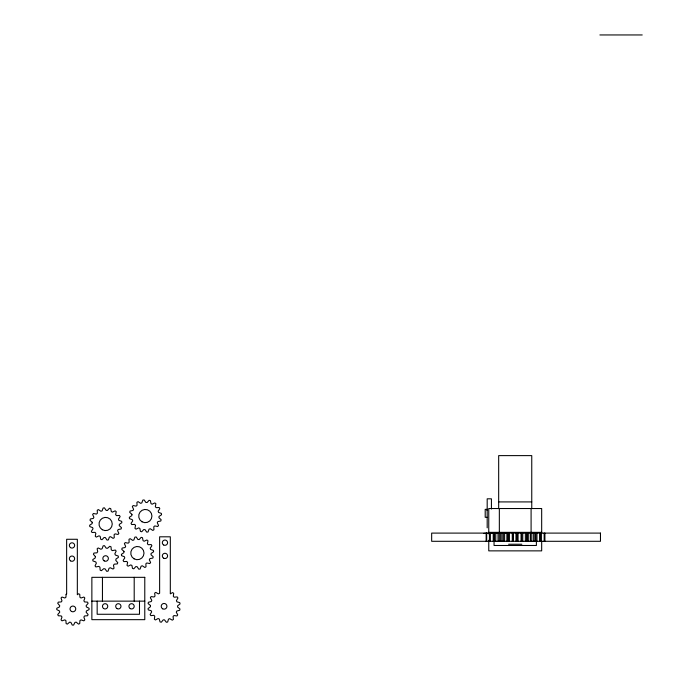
<?xml version="1.0" encoding="UTF-8"?>
<svg xmlns="http://www.w3.org/2000/svg" width="699" height="699" viewBox="0 0 699 699"><rect width="100%" height="100%" fill="white"/><g stroke="black" fill="none" stroke-linecap="round" stroke-linejoin="round"><path stroke-width="1.05" d="M599.891 34.95L642.224 34.95M498.675 501.917L531.756 501.917M487.186 510.305L487.133 509.361L485.202 509.361L485.202 517.304L487.133 517.304M488.758 532.35L541.673 532.35M483.822 533.354L509.492 533.354M508.601 544.25L521.83 544.25M91.866 601.14L144.78 601.14M487.133 509.361L487.186 510.331M544.905 533.101L544.905 541.297M544.171 533.101L544.171 541.297M541.673 533.503L541.673 508.531L488.758 508.531L488.758 533.887M541.673 541.061L541.673 550.864L488.758 550.864L488.758 540.248M541.183 533.101L541.183 541.297M540.694 533.101L540.694 541.297M539.584 533.101L539.584 541.297M536.954 533.101L536.954 541.297M536.386 540.432L536.386 545.482L494.053 545.482L494.053 540.432M535.766 533.101L535.766 541.297M535.006 533.101L535.006 541.297M533.687 533.101L533.687 541.297M531.817 533.101L531.817 541.297M531.756 508.531L531.756 455.617L498.675 455.617L498.675 508.531M531.091 508.531L531.091 532.35M530.524 533.101L530.524 541.297M528.706 533.101L528.706 541.297M527.387 533.101L527.387 541.297M526.557 533.101L526.557 541.297M525.36 533.101L525.36 541.297M522.765 533.101L522.765 541.297M521.637 533.101L521.637 541.297M521.052 533.101L521.052 541.297M518.073 533.101L518.073 541.297M517.312 533.101L517.312 541.297M516.509 533.101L516.509 541.297M515.993 533.101L515.993 541.297M513.223 533.101L513.223 541.297M512.987 533.101L512.987 541.297M512.271 533.101L512.271 541.297M509.422 533.101L509.422 541.297M508.348 533.101L508.348 541.297M508.129 533.101L508.129 541.297M506.889 533.101L506.889 541.297M504.617 533.101L504.617 541.297M503.35 533.101L503.35 541.297M502.004 533.101L502.004 541.297M500.659 533.101L500.659 541.297M499.339 508.531L499.339 532.35M499.313 533.101L499.313 541.297M498.046 533.101L498.046 541.297M495.774 533.101L495.774 541.297M494.525 533.101L494.525 541.297M494.315 533.101L494.315 541.297M493.241 533.101L493.241 541.297M491.423 509.003L491.423 498.815L487.186 498.815L487.186 527.841M490.383 533.101L490.383 541.297M489.44 533.101L489.44 541.297M486.67 533.101L486.67 541.297M486.154 533.101L486.154 541.297M139.494 601.14L139.494 614.272L97.161 614.272L97.161 601.14M134.199 577.33L134.199 601.14M102.447 577.33L102.447 601.14M150.451 605.465L150.442 606.758L148.039 608.576L148.284 609.895L151.176 610.725L151.657 611.922L150.136 614.517L150.87 615.644L153.859 615.303L154.767 616.23L154.348 619.209L155.458 619.969L158.096 618.51L159.285 619.017L160.045 621.935L161.355 622.206L163.234 619.856L164.518 619.873L166.336 622.267L167.664 622.023L168.494 619.131L169.691 618.65L172.286 620.17L173.413 619.436L173.072 616.448L173.999 615.548L176.978 615.959L177.738 614.849L176.279 612.219L176.786 611.031L179.695 610.271L179.975 608.951L177.616 607.082L177.633 605.788L180.036 603.971L179.792 602.652L176.891 601.822L176.419 600.616L177.939 598.021L177.205 596.894L174.208 597.234L173.308 596.317L173.719 593.329L172.609 592.569L170.32 593.844L170.32 536.806L159.625 536.806L159.625 593.268L158.385 593.897L155.79 592.376L154.662 593.11L155.003 596.098L154.077 596.998L151.098 596.588L150.337 597.697L151.797 600.327L151.29 601.516L148.38 602.276L148.101 603.595L150.451 605.465M66.125 594.281L65.916 597.278L64.841 597.995L61.984 597.042L61.031 597.995L61.984 600.852L61.267 601.926L58.262 602.136L57.746 603.377L59.721 605.657L59.467 606.924L56.776 608.27L56.776 609.615L59.467 610.961L59.721 612.228L57.746 614.5L58.262 615.74L61.267 615.95L61.984 617.025L61.031 619.882L61.984 620.834L64.841 619.882L65.916 620.598L66.125 623.604L67.366 624.111L69.638 622.145L70.905 622.398L72.25 625.089L73.596 625.089L74.942 622.398L76.208 622.145L78.489 624.111L79.73 623.604L79.939 620.598L81.014 619.882L83.871 620.834L84.824 619.882L83.871 617.025L84.588 615.95L87.585 615.74L88.1 614.5L86.134 612.228L86.388 610.961L89.079 609.615L89.079 608.27L86.388 606.924L86.134 605.657L88.1 603.377L87.585 602.136L84.588 601.926L83.871 600.852L84.824 597.995L83.871 597.042L81.014 597.995L79.939 597.278L79.73 594.281L78.489 593.766L77.336 594.753L77.336 539.279L66.641 539.279L66.641 594.063L66.125 594.281M92.242 522.302L92.146 523.586L89.629 525.246L89.795 526.583L92.626 527.596L93.028 528.82L91.342 531.31L92.006 532.489L95.012 532.341L95.85 533.32L95.256 536.264L96.313 537.094L99.031 535.81L100.184 536.386L100.752 539.34L102.054 539.707L104.072 537.479L105.357 537.575L107.017 540.082L108.354 539.916L109.367 537.085L110.591 536.683L113.089 538.37L114.26 537.706L114.112 534.7L115.09 533.861L118.035 534.464L118.865 533.407L117.581 530.681L118.166 529.527L121.119 528.96L121.477 527.666L119.249 525.639L119.346 524.355L121.853 522.695L121.696 521.358L118.856 520.344L118.454 519.121L120.141 516.631L119.477 515.451L116.471 515.609L115.632 514.621L116.235 511.677L115.178 510.847L112.46 512.131L111.307 511.554L110.73 508.601L109.437 508.234L107.419 510.462L106.126 510.366L104.466 507.858L103.129 508.024L102.124 510.855L100.892 511.257L98.402 509.571L97.231 510.235L97.379 513.241L96.401 514.08L93.448 513.477L92.618 514.543L93.911 517.26L93.325 518.413L90.372 518.981L90.005 520.283L92.242 522.302M123.994 551.406L123.889 552.691L121.381 554.351L121.547 555.688L124.378 556.701L124.78 557.924L123.094 560.423L123.758 561.594L126.764 561.446L127.602 562.424L127 565.369L128.066 566.199L130.783 564.914L131.936 565.491L132.504 568.453L133.806 568.811L135.824 566.583L137.109 566.679L138.769 569.187L140.106 569.03L141.119 566.19L142.343 565.788L144.842 567.474L146.012 566.81L145.864 563.805L146.842 562.966L149.787 563.569L150.617 562.512L149.333 559.785L149.918 558.641L152.871 558.064L153.23 556.771L151.001 554.753L151.098 553.459L153.605 551.799L153.448 550.462L150.608 549.449L150.206 548.226L151.893 545.736L151.229 544.565L148.223 544.713L147.384 543.726L147.987 540.781L146.93 539.951L144.204 541.236L143.059 540.659L142.482 537.706L141.189 537.339L139.171 539.576L137.878 539.471L136.218 536.963L134.881 537.129L133.876 539.96L132.644 540.362L130.154 538.676L128.983 539.34L129.132 542.345L128.153 543.184L125.2 542.581L124.37 543.647L125.654 546.365L125.077 547.518L122.124 548.086L121.757 549.388L123.994 551.406M131.928 514.359L131.831 515.652L129.324 517.304L129.481 518.641L132.312 519.654L132.723 520.886L131.036 523.376L131.692 524.547L134.697 524.399L135.545 525.377L134.942 528.33L135.999 529.16L138.717 527.867L139.87 528.453L140.447 531.406L141.74 531.764L143.758 529.536L145.051 529.632L146.711 532.149L148.039 531.983L149.053 529.152L150.285 528.75L152.775 530.427L153.946 529.772L153.797 526.766L154.776 525.919L157.729 526.522L158.559 525.465L157.266 522.747L157.852 521.594L160.805 521.017L161.163 519.724L158.935 517.706L159.031 516.421L161.548 514.761L161.382 513.424L158.551 512.411L158.149 511.187L159.826 508.689L159.171 507.518L156.165 507.666L155.327 506.688L155.921 503.734L154.863 502.904L152.146 504.197L150.993 503.612L150.416 500.659L149.123 500.301L147.105 502.529L145.82 502.432L144.16 499.925L142.823 500.082L141.81 502.913L140.586 503.315L138.087 501.637L136.917 502.293L137.065 505.298L136.087 506.146L133.142 505.543L132.312 506.6L133.596 509.318L133.011 510.471L130.058 511.048L129.699 512.341L131.928 514.359M95.379 556.57L95.247 557.933L92.757 559.619L92.932 560.956L95.78 561.935L96.357 563.184L95.038 565.884L95.859 566.95L98.812 566.382L99.931 567.169L100.149 570.174L101.399 570.69L103.662 568.715L105.033 568.837L106.72 571.328L108.057 571.153L109.035 568.304L110.276 567.737L112.985 569.047L114.051 568.226L113.483 565.273L114.269 564.154L117.275 563.936L117.782 562.695L115.807 560.423L115.938 559.06L118.428 557.365L118.253 556.037L115.405 555.058L114.828 553.809L116.148 551.1L115.326 550.034L112.373 550.611L111.255 549.816L111.036 546.819L109.787 546.303L107.524 548.278L106.152 548.147L104.466 545.657L103.129 545.84L102.15 548.68L100.909 549.257L98.201 547.946L97.135 548.759L97.711 551.721L96.916 552.839L93.911 553.049L93.404 554.298L95.379 556.57M600.476 533.101L431.667 533.101L431.667 541.297L600.476 541.297L600.476 533.101M144.78 577.33L91.866 577.33L91.866 619.664L144.78 619.664L144.78 577.33M142.011 521.786A6.614 6.614 0 0 0 151.936 516.063A6.614 6.614 0 0 0 142.011 510.331A6.614 6.614 0 0 0 142.011 521.786M102.325 529.728A6.614 6.614 0 0 0 112.251 523.997A6.614 6.614 0 0 0 102.325 518.265A6.614 6.614 0 0 0 102.325 529.728M116.812 608.48A2.647 2.647 0 0 0 120.971 606.557A2.647 2.647 0 0 0 117.231 603.919A2.647 2.647 0 0 0 116.812 608.48M130.25 608.611A2.647 2.647 0 0 0 134.217 606.313A2.647 2.647 0 0 0 130.25 604.023A2.647 2.647 0 0 0 130.25 608.611M103.583 608.48A2.647 2.647 0 0 0 107.742 606.557A2.647 2.647 0 0 0 103.994 603.919A2.647 2.647 0 0 0 103.583 608.48M163.636 544.975A2.647 2.647 0 0 0 167.603 542.686A2.647 2.647 0 0 0 163.636 540.397A2.647 2.647 0 0 0 163.636 544.975M163.636 558.204A2.647 2.647 0 0 0 167.603 555.915A2.647 2.647 0 0 0 163.636 553.625A2.647 2.647 0 0 0 163.636 558.204M162.649 608.785A2.848 2.848 0 0 0 166.93 606.313A2.848 2.848 0 0 0 162.649 603.84A2.848 2.848 0 0 0 162.649 608.785M70.477 547.597A2.647 2.647 0 0 0 74.636 545.674A2.647 2.647 0 0 0 70.887 543.036A2.647 2.647 0 0 0 70.477 547.597M70.477 560.825A2.647 2.647 0 0 0 74.636 558.903A2.647 2.647 0 0 0 70.887 556.264A2.647 2.647 0 0 0 70.477 560.825M71.447 611.415A2.883 2.883 0 0 0 75.763 608.925A2.883 2.883 0 0 0 71.447 606.435A2.883 2.883 0 0 0 71.447 611.415M134.077 558.833A6.614 6.614 0 0 0 144.003 553.101A6.614 6.614 0 0 0 134.077 547.369A6.614 6.614 0 0 0 134.077 558.833M104.212 560.895A2.779 2.779 0 0 0 108.38 558.492A2.779 2.779 0 0 0 104.212 556.089A2.779 2.779 0 0 0 104.212 560.895"/></g></svg>
